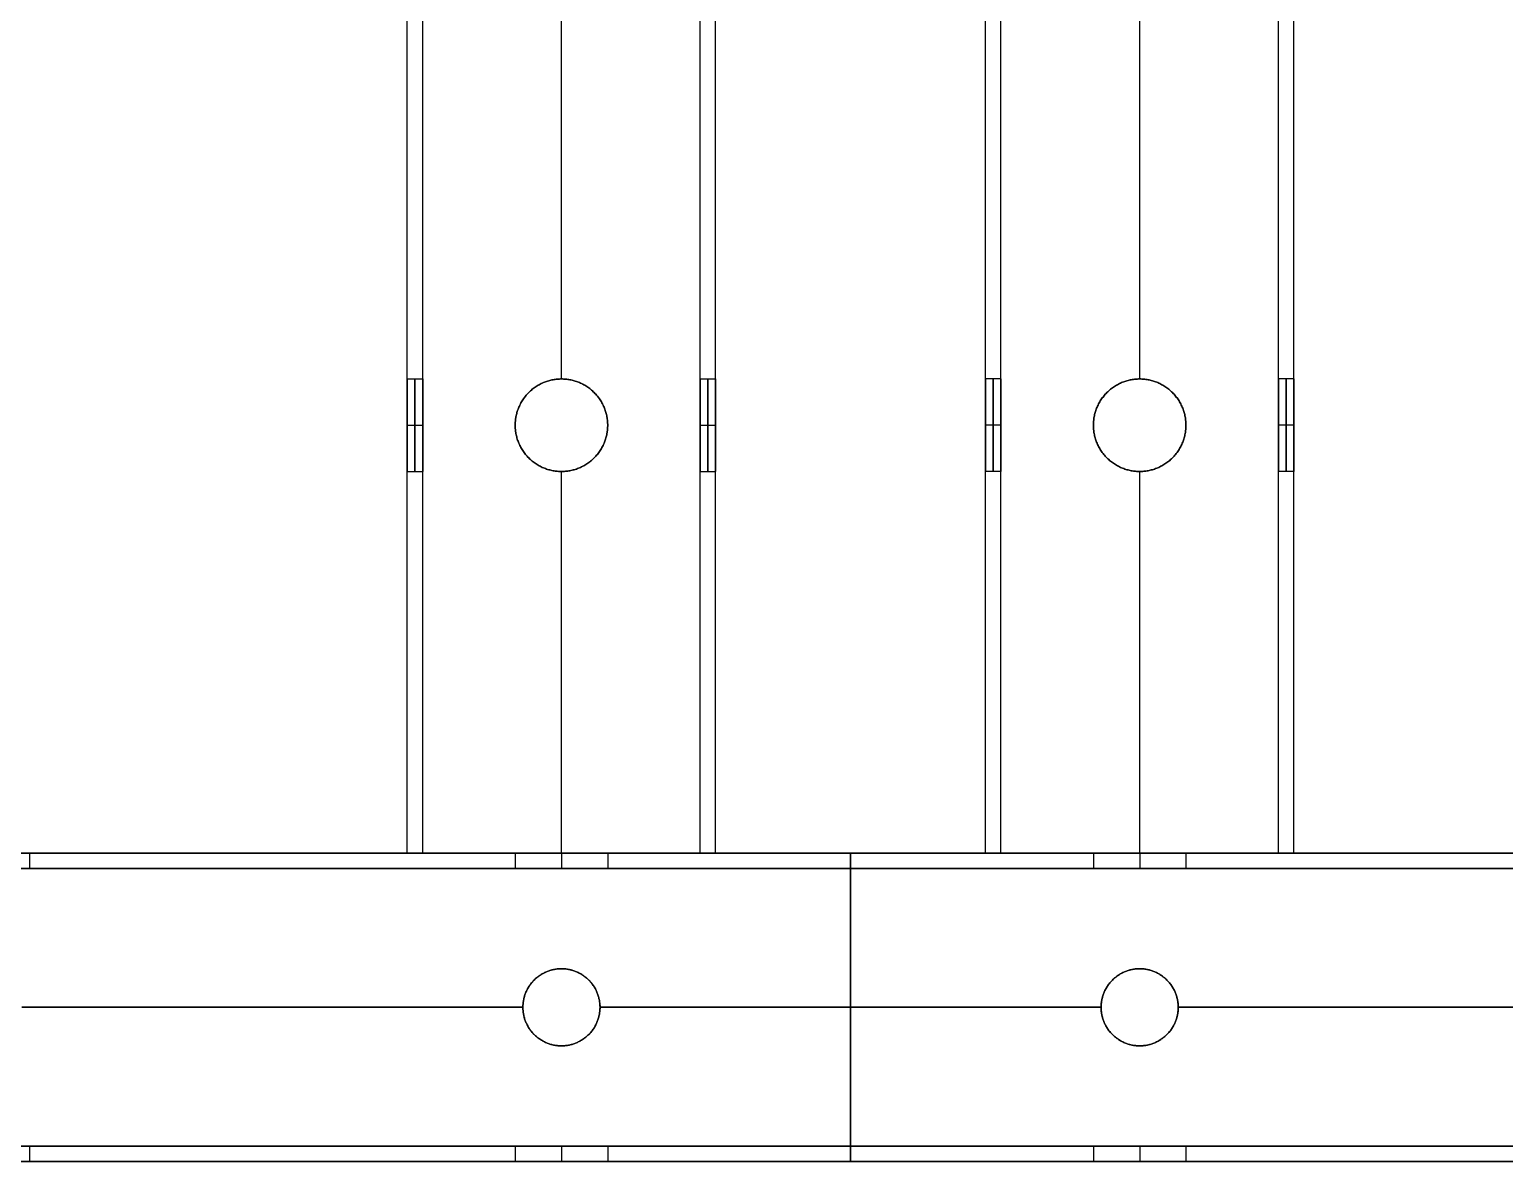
# Model space of a CAD drawing. Header units: millimetres. Extents: x -5956 to -4640, y -5088 to -3772.
# Drawn here: x -5404.6 to -5213.3, y -5087.9 to -4941.1 of the extents above; entities that cross this region are included whole.
import ezdxf

# ---------------------------------------------------------------- set-up
doc = ezdxf.new("R2010")
doc.units = ezdxf.units.MM
doc.header["$MEASUREMENT"] = 0
doc.layers.add('staal', color=5, linetype='Continuous', true_color=0x0000ff)

msp = doc.modelspace()

# ---------------------------------------------------------------- linework, layer by layer
at = {"layer": 'staal'}
for p, q in [((-5355.61, -4986.39, 1641.01), (-5353.61, -4986.39, 1641.01)), ((-5335.61, -4986.39, 1623.01), (-5335.61, -4986.39, 1621.01)), ((-5335.61, -4986.39, 1661.01), (-5335.61, -4986.39, 1659.01)), ((-5317.61, -4986.39, 1641.01), (-5315.61, -4986.39, 1641.01)), ((-5278.61, -4986.39, -404.81), (-5280.61, -4986.39, -404.81)), ((-5260.61, -4986.39, -422.81), (-5260.61, -4986.39, -424.81)), ((-5260.61, -4986.39, -384.81), (-5260.61, -4986.39, -386.81)), ((-5240.61, -4986.39, -404.81), (-5242.61, -4986.39, -404.81)), ((-5355.61, -4992.39, 1647.01), (-5353.61, -4992.39, 1647.01)), ((-5355.61, -4992.39, 1635.01), (-5353.61, -4992.39, 1635.01)), ((-5341.61, -4992.39, 1623.01), (-5341.61, -4992.39, 1621.01)), ((-5341.61, -4992.39, 1661.01), (-5341.61, -4992.39, 1659.01)), ((-5329.61, -4992.39, 1623.01), (-5329.61, -4992.39, 1621.01)), ((-5329.61, -4992.39, 1661.01), (-5329.61, -4992.39, 1659.01)), ((-5317.61, -4992.39, 1647.01), (-5315.61, -4992.39, 1647.01)), ((-5317.61, -4992.39, 1635.01), (-5315.61, -4992.39, 1635.01)), ((-5278.61, -4992.39, -398.81), (-5280.61, -4992.39, -398.81)), ((-5278.61, -4992.39, -410.81), (-5280.61, -4992.39, -410.81)), ((-5266.61, -4992.39, -422.81), (-5266.61, -4992.39, -424.81)), ((-5266.61, -4992.39, -384.81), (-5266.61, -4992.39, -386.81)), ((-5254.61, -4992.39, -422.81), (-5254.61, -4992.39, -424.81)), ((-5254.61, -4992.39, -384.81), (-5254.61, -4992.39, -386.81)), ((-5240.61, -4992.39, -398.81), (-5242.61, -4992.39, -398.81)), ((-5240.61, -4992.39, -410.81), (-5242.61, -4992.39, -410.81)), ((-5355.61, -4998.39, 1641.01), (-5353.61, -4998.39, 1641.01)), ((-5335.61, -4998.39, 1623.01), (-5335.61, -4998.39, 1621.01)), ((-5335.61, -4998.39, 1661.01), (-5335.61, -4998.39, 1659.01)), ((-5317.61, -4998.39, 1641.01), (-5315.61, -4998.39, 1641.01)), ((-5278.61, -4998.39, -404.81), (-5280.61, -4998.39, -404.81)), ((-5260.61, -4998.39, -422.81), (-5260.61, -4998.39, -424.81)), ((-5260.61, -4998.39, -384.81), (-5260.61, -4998.39, -386.81)), ((-5240.61, -4998.39, -404.81), (-5242.61, -4998.39, -404.81)), ((-5404.61, -5047.89, -404.81), (-5404.61, -5049.89, -404.81)), ((-5355.61, -5047.89, 1641.01), (-5353.61, -5047.89, 1641.01)), ((-5341.61, -5047.89, 1641.01), (-5341.61, -5049.89, 1641.01)), ((-5341.61, -5047.89, -404.81), (-5341.61, -5049.89, -404.81)), ((-5335.61, -5047.89, 1647.01), (-5335.61, -5049.89, 1647.01)), ((-5335.61, -5047.89, 1635.01), (-5335.61, -5049.89, 1635.01)), ((-5335.61, -5047.89, 1661.01), (-5335.61, -5047.89, 1659.01)), ((-5335.61, -5047.89, 1623.01), (-5335.61, -5047.89, 1621.01)), ((-5335.61, -5047.89, -398.81), (-5335.61, -5049.89, -398.81)), ((-5335.61, -5047.89, -410.81), (-5335.61, -5049.89, -410.81)), ((-5329.61, -5047.89, 1641.01), (-5329.61, -5049.89, 1641.01)), ((-5329.61, -5047.89, -404.81), (-5329.61, -5049.89, -404.81)), ((-5317.61, -5047.89, 1641.01), (-5315.61, -5047.89, 1641.01)), ((-5278.61, -5047.89, -404.81), (-5280.61, -5047.89, -404.81)), ((-5266.61, -5047.89, 1641.01), (-5266.61, -5049.89, 1641.01)), ((-5266.61, -5047.89, -404.81), (-5266.61, -5049.89, -404.81)), ((-5260.61, -5047.89, 1647.01), (-5260.61, -5049.89, 1647.01)), ((-5260.61, -5047.89, 1635.01), (-5260.61, -5049.89, 1635.01)), ((-5260.61, -5047.89, -398.81), (-5260.61, -5049.89, -398.81)), ((-5260.61, -5047.89, -410.81), (-5260.61, -5049.89, -410.81)), ((-5260.61, -5047.89, -384.81), (-5260.61, -5047.89, -386.81)), ((-5260.61, -5047.89, -422.81), (-5260.61, -5047.89, -424.81)), ((-5254.61, -5047.89, 1641.01), (-5254.61, -5049.89, 1641.01)), ((-5254.61, -5047.89, -404.81), (-5254.61, -5049.89, -404.81)), ((-5240.61, -5047.89, -404.81), (-5242.61, -5047.89, -404.81)), ((-5335.61, -5062.89, 1621.01), (-5335.61, -5062.89, 1623.01)), ((-5335.61, -5062.89, 1659.01), (-5335.61, -5062.89, 1661.01)), ((-5335.61, -5062.89, -424.81), (-5335.61, -5062.89, -422.81)), ((-5335.61, -5062.89, -386.81), (-5335.61, -5062.89, -384.81)), ((-5260.61, -5062.89, 1621.01), (-5260.61, -5062.89, 1623.01)), ((-5260.61, -5062.89, 1659.01), (-5260.61, -5062.89, 1661.01)), ((-5260.61, -5062.89, -424.81), (-5260.61, -5062.89, -422.81)), ((-5260.61, -5062.89, -386.81), (-5260.61, -5062.89, -384.81)), ((-5340.61, -5067.89, 1659.01), (-5340.61, -5067.89, 1661.01)), ((-5340.61, -5067.89, 1621.01), (-5340.61, -5067.89, 1623.01)), ((-5340.61, -5067.89, -386.81), (-5340.61, -5067.89, -384.81)), ((-5340.61, -5067.89, -424.81), (-5340.61, -5067.89, -422.81)), ((-5330.61, -5067.89, 1659.01), (-5330.61, -5067.89, 1661.01)), ((-5330.61, -5067.89, 1621.01), (-5330.61, -5067.89, 1623.01)), ((-5330.61, -5067.89, -386.81), (-5330.61, -5067.89, -384.81)), ((-5330.61, -5067.89, -424.81), (-5330.61, -5067.89, -422.81)), ((-5265.61, -5067.89, 1659.01), (-5265.61, -5067.89, 1661.01)), ((-5265.61, -5067.89, 1621.01), (-5265.61, -5067.89, 1623.01)), ((-5265.61, -5067.89, -386.81), (-5265.61, -5067.89, -384.81)), ((-5265.61, -5067.89, -424.81), (-5265.61, -5067.89, -422.81)), ((-5255.61, -5067.89, 1659.01), (-5255.61, -5067.89, 1661.01)), ((-5255.61, -5067.89, 1621.01), (-5255.61, -5067.89, 1623.01)), ((-5255.61, -5067.89, -386.81), (-5255.61, -5067.89, -384.81)), ((-5255.61, -5067.89, -424.81), (-5255.61, -5067.89, -422.81)), ((-5335.61, -5072.89, 1659.01), (-5335.61, -5072.89, 1661.01)), ((-5335.61, -5072.89, 1621.01), (-5335.61, -5072.89, 1623.01)), ((-5335.61, -5072.89, -386.81), (-5335.61, -5072.89, -384.81)), ((-5335.61, -5072.89, -424.81), (-5335.61, -5072.89, -422.81)), ((-5260.61, -5072.89, 1659.01), (-5260.61, -5072.89, 1661.01)), ((-5260.61, -5072.89, 1621.01), (-5260.61, -5072.89, 1623.01)), ((-5260.61, -5072.89, -386.81), (-5260.61, -5072.89, -384.81)), ((-5260.61, -5072.89, -424.81), (-5260.61, -5072.89, -422.81)), ((-5404.61, -5085.89, -404.81), (-5404.61, -5087.89, -404.81)), ((-5341.61, -5085.89, 1641.01), (-5341.61, -5087.89, 1641.01)), ((-5341.61, -5085.89, -404.81), (-5341.61, -5087.89, -404.81)), ((-5335.61, -5085.89, 1647.01), (-5335.61, -5087.89, 1647.01)), ((-5335.61, -5085.89, 1635.01), (-5335.61, -5087.89, 1635.01)), ((-5335.61, -5085.89, -398.81), (-5335.61, -5087.89, -398.81)), ((-5335.61, -5085.89, -410.81), (-5335.61, -5087.89, -410.81)), ((-5329.61, -5085.89, 1641.01), (-5329.61, -5087.89, 1641.01)), ((-5329.61, -5085.89, -404.81), (-5329.61, -5087.89, -404.81)), ((-5266.61, -5085.89, 1641.01), (-5266.61, -5087.89, 1641.01)), ((-5266.61, -5085.89, -404.81), (-5266.61, -5087.89, -404.81)), ((-5260.61, -5085.89, 1647.01), (-5260.61, -5087.89, 1647.01)), ((-5260.61, -5085.89, 1635.01), (-5260.61, -5087.89, 1635.01)), ((-5260.61, -5085.89, -398.81), (-5260.61, -5087.89, -398.81)), ((-5260.61, -5085.89, -410.81), (-5260.61, -5087.89, -410.81)), ((-5254.61, -5085.89, 1641.01), (-5254.61, -5087.89, 1641.01)), ((-5254.61, -5085.89, -404.81), (-5254.61, -5087.89, -404.81))]:
    msp.add_line(p, q, dxfattribs=at)
for points in [[(-4640.11, -5087.89), (-5956.11, -5087.89), (-5956.11, -3771.89), (-4640.11, -3771.89)], [(-4680.11, -5047.89), (-5916.11, -5047.89), (-5916.11, -3811.89), (-4680.11, -3811.89)]]:
    msp.add_lwpolyline(points, close=True, dxfattribs=at)
for centre in [(-5335.61, -5067.89, 1621.01), (-5335.61, -5067.89, 1660.01), (-5335.61, -5067.89, 1622.01), (-5335.61, -5067.89, -424.81), (-5335.61, -5067.89, -385.81), (-5335.61, -5067.89, -423.81), (-5260.61, -5067.89, 1621.01), (-5260.61, -5067.89, 1660.01), (-5260.61, -5067.89, 1622.01), (-5260.61, -5067.89, -424.81), (-5260.61, -5067.89, -385.81), (-5260.61, -5067.89, -423.81)]:
    msp.add_circle(centre, 5, dxfattribs=at)
for points in [[(-5355.61, -5047.89, 1621.01), (-5355.61, -4730.14, 1621.01), (-5355.61, -4412.39, 1621.01)], [(-5355.61, -5047.89, 1661.01), (-5355.61, -4730.14, 1661.01), (-5355.61, -4412.39, 1661.01)], [(-5353.61, -5047.89, 1623.01), (-5353.61, -4730.14, 1623.01), (-5353.61, -4412.39, 1623.01)], [(-5353.61, -5047.89, 1659.01), (-5353.61, -4730.14, 1659.01), (-5353.61, -4412.39, 1659.01)], [(-5317.61, -5047.89, 1623.01), (-5317.61, -4730.14, 1623.01), (-5317.61, -4412.39, 1623.01)], [(-5317.61, -5047.89, 1659.01), (-5317.61, -4730.14, 1659.01), (-5317.61, -4412.39, 1659.01)], [(-5315.61, -5047.89, 1621.01), (-5315.61, -4730.14, 1621.01), (-5315.61, -4412.39, 1621.01)], [(-5315.61, -5047.89, 1661.01), (-5315.61, -4730.14, 1661.01), (-5315.61, -4412.39, 1661.01)], [(-5280.61, -5047.89, -424.81), (-5280.61, -4730.14, -424.81), (-5280.61, -4412.39, -424.81)], [(-5280.61, -5047.89, -384.81), (-5280.61, -4730.14, -384.81), (-5280.61, -4412.39, -384.81)], [(-5278.61, -5047.89, -422.81), (-5278.61, -4730.14, -422.81), (-5278.61, -4412.39, -422.81)], [(-5278.61, -5047.89, -386.81), (-5278.61, -4730.14, -386.81), (-5278.61, -4412.39, -386.81)], [(-5242.61, -5047.89, -422.81), (-5242.61, -4730.14, -422.81), (-5242.61, -4412.39, -422.81)], [(-5242.61, -5047.89, -386.81), (-5242.61, -4730.14, -386.81), (-5242.61, -4412.39, -386.81)], [(-5240.61, -5047.89, -424.81), (-5240.61, -4730.14, -424.81), (-5240.61, -4412.39, -424.81)], [(-5240.61, -5047.89, -384.81), (-5240.61, -4730.14, -384.81), (-5240.61, -4412.39, -384.81)], [(-5355.61, -4986.39, 1641.01), (-5355.61, -4954.89, 1641.01), (-5355.61, -4923.39, 1641.01)], [(-5353.61, -4986.39, 1641.01), (-5353.61, -4954.89, 1641.01), (-5353.61, -4923.39, 1641.01)], [(-5335.61, -4986.39, 1621.01), (-5335.61, -4954.89, 1621.01), (-5335.61, -4923.39, 1621.01)], [(-5335.61, -4986.39, 1661.01), (-5335.61, -4954.89, 1661.01), (-5335.61, -4923.39, 1661.01)], [(-5335.61, -4986.39, 1623.01), (-5335.61, -4954.89, 1623.01), (-5335.61, -4923.39, 1623.01)], [(-5335.61, -4986.39, 1659.01), (-5335.61, -4954.89, 1659.01), (-5335.61, -4923.39, 1659.01)], [(-5317.61, -4986.39, 1641.01), (-5317.61, -4954.89, 1641.01), (-5317.61, -4923.39, 1641.01)], [(-5315.61, -4986.39, 1641.01), (-5315.61, -4954.89, 1641.01), (-5315.61, -4923.39, 1641.01)], [(-5280.61, -4986.39, -404.81), (-5280.61, -4954.89, -404.81), (-5280.61, -4923.39, -404.81)], [(-5278.61, -4986.39, -404.81), (-5278.61, -4954.89, -404.81), (-5278.61, -4923.39, -404.81)], [(-5260.61, -4986.39, -424.81), (-5260.61, -4954.89, -424.81), (-5260.61, -4923.39, -424.81)], [(-5260.61, -4986.39, -384.81), (-5260.61, -4954.89, -384.81), (-5260.61, -4923.39, -384.81)], [(-5260.61, -4986.39, -422.81), (-5260.61, -4954.89, -422.81), (-5260.61, -4923.39, -422.81)], [(-5260.61, -4986.39, -386.81), (-5260.61, -4954.89, -386.81), (-5260.61, -4923.39, -386.81)], [(-5242.61, -4986.39, -404.81), (-5242.61, -4954.89, -404.81), (-5242.61, -4923.39, -404.81)], [(-5240.61, -4986.39, -404.81), (-5240.61, -4954.89, -404.81), (-5240.61, -4923.39, -404.81)], [(-5355.61, -5047.89, 1641.01), (-5355.61, -5023.14, 1641.01), (-5355.61, -4998.39, 1641.01)], [(-5353.61, -5047.89, 1641.01), (-5353.61, -5023.14, 1641.01), (-5353.61, -4998.39, 1641.01)], [(-5335.61, -5047.89, 1621.01), (-5335.61, -5023.14, 1621.01), (-5335.61, -4998.39, 1621.01)], [(-5335.61, -5047.89, 1661.01), (-5335.61, -5023.14, 1661.01), (-5335.61, -4998.39, 1661.01)], [(-5335.61, -5047.89, 1623.01), (-5335.61, -5023.14, 1623.01), (-5335.61, -4998.39, 1623.01)], [(-5335.61, -5047.89, 1659.01), (-5335.61, -5023.14, 1659.01), (-5335.61, -4998.39, 1659.01)], [(-5317.61, -5047.89, 1641.01), (-5317.61, -5023.14, 1641.01), (-5317.61, -4998.39, 1641.01)], [(-5315.61, -5047.89, 1641.01), (-5315.61, -5023.14, 1641.01), (-5315.61, -4998.39, 1641.01)], [(-5280.61, -5047.89, -404.81), (-5280.61, -5023.14, -404.81), (-5280.61, -4998.39, -404.81)], [(-5278.61, -5047.89, -404.81), (-5278.61, -5023.14, -404.81), (-5278.61, -4998.39, -404.81)], [(-5260.61, -5047.89, -424.81), (-5260.61, -5023.14, -424.81), (-5260.61, -4998.39, -424.81)], [(-5260.61, -5047.89, -384.81), (-5260.61, -5023.14, -384.81), (-5260.61, -4998.39, -384.81)], [(-5260.61, -5047.89, -422.81), (-5260.61, -5023.14, -422.81), (-5260.61, -4998.39, -422.81)], [(-5260.61, -5047.89, -386.81), (-5260.61, -5023.14, -386.81), (-5260.61, -4998.39, -386.81)], [(-5242.61, -5047.89, -404.81), (-5242.61, -5023.14, -404.81), (-5242.61, -4998.39, -404.81)], [(-5240.61, -5047.89, -404.81), (-5240.61, -5023.14, -404.81), (-5240.61, -4998.39, -404.81)], [(-4680.11, -5047.89, 1621.01), (-5298.11, -5047.89, 1621.01), (-5916.11, -5047.89, 1621.01)], [(-4680.11, -5047.89, 1661.01), (-5298.11, -5047.89, 1661.01), (-5916.11, -5047.89, 1661.01)], [(-5916.11, -5047.89, -424.81), (-5298.11, -5047.89, -424.81), (-4680.11, -5047.89, -424.81)], [(-5916.11, -5047.89, -384.81), (-5298.11, -5047.89, -384.81), (-4680.11, -5047.89, -384.81)], [(-5341.61, -5047.89, 1641.01), (-5373.11, -5047.89, 1641.01), (-5404.61, -5047.89, 1641.01)], [(-5404.61, -5047.89, -404.81), (-5373.11, -5047.89, -404.81), (-5341.61, -5047.89, -404.81)], [(-5355.61, -5047.89, 1621.01), (-5335.61, -5047.89, 1621.01), (-5315.61, -5047.89, 1621.01)], [(-5315.61, -5047.89, 1661.01), (-5335.61, -5047.89, 1661.01), (-5355.61, -5047.89, 1661.01)], [(-5355.61, -5047.89, 1661.01), (-5355.61, -5047.89, 1641.01), (-5355.61, -5047.89, 1621.01)], [(-5317.61, -5047.89, 1623.01), (-5335.61, -5047.89, 1623.01), (-5353.61, -5047.89, 1623.01)], [(-5353.61, -5047.89, 1623.01), (-5353.61, -5047.89, 1641.01), (-5353.61, -5047.89, 1659.01)], [(-5353.61, -5047.89, 1659.01), (-5335.61, -5047.89, 1659.01), (-5317.61, -5047.89, 1659.01)], [(-5266.61, -5047.89, 1641.01), (-5298.11, -5047.89, 1641.01), (-5329.61, -5047.89, 1641.01)], [(-5329.61, -5047.89, -404.81), (-5298.11, -5047.89, -404.81), (-5266.61, -5047.89, -404.81)], [(-5317.61, -5047.89, 1659.01), (-5317.61, -5047.89, 1641.01), (-5317.61, -5047.89, 1623.01)], [(-5315.61, -5047.89, 1621.01), (-5315.61, -5047.89, 1641.01), (-5315.61, -5047.89, 1661.01)], [(-5298.11, -5047.89, 1621.01), (-5298.11, -5047.89, 1641.01), (-5298.11, -5047.89, 1661.01)], [(-5298.11, -5047.89, 1661.01), (-5298.11, -5067.89, 1661.01), (-5298.11, -5087.89, 1661.01)], [(-5298.11, -5087.89, 1621.01), (-5298.11, -5067.89, 1621.01), (-5298.11, -5047.89, 1621.01)], [(-5298.11, -5047.89, -424.81), (-5298.11, -5047.89, -404.81), (-5298.11, -5047.89, -384.81)], [(-5298.11, -5047.89, -384.81), (-5298.11, -5067.89, -384.81), (-5298.11, -5087.89, -384.81)], [(-5298.11, -5087.89, -424.81), (-5298.11, -5067.89, -424.81), (-5298.11, -5047.89, -424.81)], [(-5240.61, -5047.89, -424.81), (-5260.61, -5047.89, -424.81), (-5280.61, -5047.89, -424.81)], [(-5280.61, -5047.89, -424.81), (-5280.61, -5047.89, -404.81), (-5280.61, -5047.89, -384.81)], [(-5280.61, -5047.89, -384.81), (-5260.61, -5047.89, -384.81), (-5240.61, -5047.89, -384.81)], [(-5278.61, -5047.89, -386.81), (-5278.61, -5047.89, -404.81), (-5278.61, -5047.89, -422.81)], [(-5278.61, -5047.89, -422.81), (-5260.61, -5047.89, -422.81), (-5242.61, -5047.89, -422.81)], [(-5242.61, -5047.89, -386.81), (-5260.61, -5047.89, -386.81), (-5278.61, -5047.89, -386.81)], [(-5191.61, -5047.89, 1641.01), (-5223.11, -5047.89, 1641.01), (-5254.61, -5047.89, 1641.01)], [(-5254.61, -5047.89, -404.81), (-5223.11, -5047.89, -404.81), (-5191.61, -5047.89, -404.81)], [(-5242.61, -5047.89, -422.81), (-5242.61, -5047.89, -404.81), (-5242.61, -5047.89, -386.81)], [(-5240.61, -5047.89, -384.81), (-5240.61, -5047.89, -404.81), (-5240.61, -5047.89, -424.81)], [(-4678.11, -5049.89, 1659.01), (-5298.11, -5049.89, 1659.01), (-5918.11, -5049.89, 1659.01)], [(-4678.11, -5049.89, 1623.01), (-5298.11, -5049.89, 1623.01), (-5918.11, -5049.89, 1623.01)], [(-5918.11, -5049.89, -386.81), (-5298.11, -5049.89, -386.81), (-4678.11, -5049.89, -386.81)], [(-5918.11, -5049.89, -422.81), (-5298.11, -5049.89, -422.81), (-4678.11, -5049.89, -422.81)], [(-5341.61, -5049.89, 1641.01), (-5373.11, -5049.89, 1641.01), (-5404.61, -5049.89, 1641.01)], [(-5404.61, -5049.89, -404.81), (-5373.11, -5049.89, -404.81), (-5341.61, -5049.89, -404.81)], [(-5266.61, -5049.89, 1641.01), (-5298.11, -5049.89, 1641.01), (-5329.61, -5049.89, 1641.01)], [(-5329.61, -5049.89, -404.81), (-5298.11, -5049.89, -404.81), (-5266.61, -5049.89, -404.81)], [(-5298.11, -5085.89, 1659.01), (-5298.11, -5067.89, 1659.01), (-5298.11, -5049.89, 1659.01)], [(-5298.11, -5049.89, 1659.01), (-5298.11, -5049.89, 1641.01), (-5298.11, -5049.89, 1623.01)], [(-5298.11, -5049.89, 1623.01), (-5298.11, -5067.89, 1623.01), (-5298.11, -5085.89, 1623.01)], [(-5298.11, -5085.89, -386.81), (-5298.11, -5067.89, -386.81), (-5298.11, -5049.89, -386.81)], [(-5298.11, -5049.89, -386.81), (-5298.11, -5049.89, -404.81), (-5298.11, -5049.89, -422.81)], [(-5298.11, -5049.89, -422.81), (-5298.11, -5067.89, -422.81), (-5298.11, -5085.89, -422.81)], [(-5191.61, -5049.89, 1641.01), (-5223.11, -5049.89, 1641.01), (-5254.61, -5049.89, 1641.01)], [(-5254.61, -5049.89, -404.81), (-5223.11, -5049.89, -404.81), (-5191.61, -5049.89, -404.81)], [(-5340.61, -5067.89, 1661.01), (-5373.11, -5067.89, 1661.01), (-5405.61, -5067.89, 1661.01)], [(-5340.61, -5067.89, 1659.01), (-5373.11, -5067.89, 1659.01), (-5405.61, -5067.89, 1659.01)], [(-5340.61, -5067.89, 1623.01), (-5373.11, -5067.89, 1623.01), (-5405.61, -5067.89, 1623.01)], [(-5340.61, -5067.89, 1621.01), (-5373.11, -5067.89, 1621.01), (-5405.61, -5067.89, 1621.01)], [(-5405.61, -5067.89, -384.81), (-5373.11, -5067.89, -384.81), (-5340.61, -5067.89, -384.81)], [(-5405.61, -5067.89, -386.81), (-5373.11, -5067.89, -386.81), (-5340.61, -5067.89, -386.81)], [(-5405.61, -5067.89, -422.81), (-5373.11, -5067.89, -422.81), (-5340.61, -5067.89, -422.81)], [(-5405.61, -5067.89, -424.81), (-5373.11, -5067.89, -424.81), (-5340.61, -5067.89, -424.81)], [(-5265.61, -5067.89, 1661.01), (-5298.11, -5067.89, 1661.01), (-5330.61, -5067.89, 1661.01)], [(-5265.61, -5067.89, 1659.01), (-5298.11, -5067.89, 1659.01), (-5330.61, -5067.89, 1659.01)], [(-5265.61, -5067.89, 1623.01), (-5298.11, -5067.89, 1623.01), (-5330.61, -5067.89, 1623.01)], [(-5265.61, -5067.89, 1621.01), (-5298.11, -5067.89, 1621.01), (-5330.61, -5067.89, 1621.01)], [(-5330.61, -5067.89, -384.81), (-5298.11, -5067.89, -384.81), (-5265.61, -5067.89, -384.81)], [(-5330.61, -5067.89, -386.81), (-5298.11, -5067.89, -386.81), (-5265.61, -5067.89, -386.81)], [(-5330.61, -5067.89, -422.81), (-5298.11, -5067.89, -422.81), (-5265.61, -5067.89, -422.81)], [(-5330.61, -5067.89, -424.81), (-5298.11, -5067.89, -424.81), (-5265.61, -5067.89, -424.81)], [(-5190.61, -5067.89, 1661.01), (-5223.11, -5067.89, 1661.01), (-5255.61, -5067.89, 1661.01)], [(-5190.61, -5067.89, 1659.01), (-5223.11, -5067.89, 1659.01), (-5255.61, -5067.89, 1659.01)], [(-5190.61, -5067.89, 1623.01), (-5223.11, -5067.89, 1623.01), (-5255.61, -5067.89, 1623.01)], [(-5190.61, -5067.89, 1621.01), (-5223.11, -5067.89, 1621.01), (-5255.61, -5067.89, 1621.01)], [(-5255.61, -5067.89, -384.81), (-5223.11, -5067.89, -384.81), (-5190.61, -5067.89, -384.81)], [(-5255.61, -5067.89, -386.81), (-5223.11, -5067.89, -386.81), (-5190.61, -5067.89, -386.81)], [(-5255.61, -5067.89, -422.81), (-5223.11, -5067.89, -422.81), (-5190.61, -5067.89, -422.81)], [(-5255.61, -5067.89, -424.81), (-5223.11, -5067.89, -424.81), (-5190.61, -5067.89, -424.81)], [(-4642.11, -5085.89, 1659.01), (-5298.11, -5085.89, 1659.01), (-5954.11, -5085.89, 1659.01)], [(-4642.11, -5085.89, 1623.01), (-5298.11, -5085.89, 1623.01), (-5954.11, -5085.89, 1623.01)], [(-5954.11, -5085.89, -386.81), (-5298.11, -5085.89, -386.81), (-4642.11, -5085.89, -386.81)], [(-5954.11, -5085.89, -422.81), (-5298.11, -5085.89, -422.81), (-4642.11, -5085.89, -422.81)], [(-5341.61, -5085.89, 1641.01), (-5373.11, -5085.89, 1641.01), (-5404.61, -5085.89, 1641.01)], [(-5404.61, -5085.89, -404.81), (-5373.11, -5085.89, -404.81), (-5341.61, -5085.89, -404.81)], [(-5266.61, -5085.89, 1641.01), (-5298.11, -5085.89, 1641.01), (-5329.61, -5085.89, 1641.01)], [(-5329.61, -5085.89, -404.81), (-5298.11, -5085.89, -404.81), (-5266.61, -5085.89, -404.81)], [(-5298.11, -5085.89, 1623.01), (-5298.11, -5085.89, 1641.01), (-5298.11, -5085.89, 1659.01)], [(-5298.11, -5085.89, -422.81), (-5298.11, -5085.89, -404.81), (-5298.11, -5085.89, -386.81)], [(-5191.61, -5085.89, 1641.01), (-5223.11, -5085.89, 1641.01), (-5254.61, -5085.89, 1641.01)], [(-5254.61, -5085.89, -404.81), (-5223.11, -5085.89, -404.81), (-5191.61, -5085.89, -404.81)], [(-4640.11, -5087.89, 1621.01), (-5298.11, -5087.89, 1621.01), (-5956.11, -5087.89, 1621.01)], [(-4640.11, -5087.89, 1661.01), (-5298.11, -5087.89, 1661.01), (-5956.11, -5087.89, 1661.01)], [(-5956.11, -5087.89, -424.81), (-5298.11, -5087.89, -424.81), (-4640.11, -5087.89, -424.81)], [(-5956.11, -5087.89, -384.81), (-5298.11, -5087.89, -384.81), (-4640.11, -5087.89, -384.81)], [(-5341.61, -5087.89, 1641.01), (-5373.11, -5087.89, 1641.01), (-5404.61, -5087.89, 1641.01)], [(-5404.61, -5087.89, -404.81), (-5373.11, -5087.89, -404.81), (-5341.61, -5087.89, -404.81)], [(-5266.61, -5087.89, 1641.01), (-5298.11, -5087.89, 1641.01), (-5329.61, -5087.89, 1641.01)], [(-5329.61, -5087.89, -404.81), (-5298.11, -5087.89, -404.81), (-5266.61, -5087.89, -404.81)], [(-5298.11, -5087.89, 1661.01), (-5298.11, -5087.89, 1641.01), (-5298.11, -5087.89, 1621.01)], [(-5298.11, -5087.89, -384.81), (-5298.11, -5087.89, -404.81), (-5298.11, -5087.89, -424.81)], [(-5191.61, -5087.89, 1641.01), (-5223.11, -5087.89, 1641.01), (-5254.61, -5087.89, 1641.01)], [(-5254.61, -5087.89, -404.81), (-5223.11, -5087.89, -404.81), (-5191.61, -5087.89, -404.81)]]:
    msp.add_open_spline(points, degree=2, dxfattribs=at)
for points, weights, knots in [([(-5355.61, -4992.39, 1647.01), (-5355.61, -4986.39, 1647.01), (-5355.61, -4986.39, 1641.01), (-5355.61, -4986.39, 1635.01), (-5355.61, -4992.39, 1635.01), (-5355.61, -4998.39, 1635.01), (-5355.61, -4998.39, 1641.01), (-5355.61, -4998.39, 1647.01), (-5355.61, -4992.39, 1647.01)], [1, 0.707106781187, 1, 0.707106781187, 1, 0.707106781187, 1, 0.707106781187, 1], [0, 0, 0, 7.853982, 7.853982, 15.707963, 15.707963, 23.561945, 23.561945, 31.415927, 31.415927, 31.415927]), ([(-5354.61, -4992.39, 1647.01), (-5354.61, -4986.39, 1647.01), (-5354.61, -4986.39, 1641.01), (-5354.61, -4986.39, 1635.01), (-5354.61, -4992.39, 1635.01), (-5354.61, -4998.39, 1635.01), (-5354.61, -4998.39, 1641.01), (-5354.61, -4998.39, 1647.01), (-5354.61, -4992.39, 1647.01)], [1, 0.707106781187, 1, 0.707106781187, 1, 0.707106781187, 1, 0.707106781187, 1], [0, 0, 0, 7.853982, 7.853982, 15.707963, 15.707963, 23.561945, 23.561945, 31.415927, 31.415927, 31.415927]), ([(-5353.61, -4992.39, 1647.01), (-5353.61, -4998.39, 1647.01), (-5353.61, -4998.39, 1641.01), (-5353.61, -4998.39, 1635.01), (-5353.61, -4992.39, 1635.01), (-5353.61, -4986.39, 1635.01), (-5353.61, -4986.39, 1641.01), (-5353.61, -4986.39, 1647.01), (-5353.61, -4992.39, 1647.01)], [1, 0.707106781187, 1, 0.707106781187, 1, 0.707106781187, 1, 0.707106781187, 1], [-31.415927, -31.415927, -31.415927, -23.561945, -23.561945, -15.707963, -15.707963, -7.853982, -7.853982, 0, 0, 0]), ([(-5329.61, -4992.39, 1621.01), (-5329.61, -4998.39, 1621.01), (-5335.61, -4998.39, 1621.01), (-5341.61, -4998.39, 1621.01), (-5341.61, -4992.39, 1621.01), (-5341.61, -4986.39, 1621.01), (-5335.61, -4986.39, 1621.01), (-5329.61, -4986.39, 1621.01), (-5329.61, -4992.39, 1621.01)], [1, 0.707106781187, 1, 0.707106781187, 1, 0.707106781187, 1, 0.707106781187, 1], [-31.415927, -31.415927, -31.415927, -23.561945, -23.561945, -15.707963, -15.707963, -7.853982, -7.853982, 0, 0, 0]), ([(-5329.61, -4992.39, 1661.01), (-5329.61, -4986.39, 1661.01), (-5335.61, -4986.39, 1661.01), (-5341.61, -4986.39, 1661.01), (-5341.61, -4992.39, 1661.01), (-5341.61, -4998.39, 1661.01), (-5335.61, -4998.39, 1661.01), (-5329.61, -4998.39, 1661.01), (-5329.61, -4992.39, 1661.01)], [1, 0.707106781187, 1, 0.707106781187, 1, 0.707106781187, 1, 0.707106781187, 1], [0, 0, 0, 7.853982, 7.853982, 15.707963, 15.707963, 23.561945, 23.561945, 31.415927, 31.415927, 31.415927]), ([(-5329.61, -4992.39, 1623.01), (-5329.61, -4986.39, 1623.01), (-5335.61, -4986.39, 1623.01), (-5341.61, -4986.39, 1623.01), (-5341.61, -4992.39, 1623.01), (-5341.61, -4998.39, 1623.01), (-5335.61, -4998.39, 1623.01), (-5329.61, -4998.39, 1623.01), (-5329.61, -4992.39, 1623.01)], [1, 0.707106781187, 1, 0.707106781187, 1, 0.707106781187, 1, 0.707106781187, 1], [0, 0, 0, 7.853982, 7.853982, 15.707963, 15.707963, 23.561945, 23.561945, 31.415927, 31.415927, 31.415927]), ([(-5329.61, -4992.39, 1659.01), (-5329.61, -4998.39, 1659.01), (-5335.61, -4998.39, 1659.01), (-5341.61, -4998.39, 1659.01), (-5341.61, -4992.39, 1659.01), (-5341.61, -4986.39, 1659.01), (-5335.61, -4986.39, 1659.01), (-5329.61, -4986.39, 1659.01), (-5329.61, -4992.39, 1659.01)], [1, 0.707106781187, 1, 0.707106781187, 1, 0.707106781187, 1, 0.707106781187, 1], [-31.415927, -31.415927, -31.415927, -23.561945, -23.561945, -15.707963, -15.707963, -7.853982, -7.853982, 0, 0, 0]), ([(-5329.61, -4992.39, 1622.01), (-5329.61, -4986.39, 1622.01), (-5335.61, -4986.39, 1622.01), (-5341.61, -4986.39, 1622.01), (-5341.61, -4992.39, 1622.01), (-5341.61, -4998.39, 1622.01), (-5335.61, -4998.39, 1622.01), (-5329.61, -4998.39, 1622.01), (-5329.61, -4992.39, 1622.01)], [1, 0.707106781187, 1, 0.707106781187, 1, 0.707106781187, 1, 0.707106781187, 1], [0, 0, 0, 7.853982, 7.853982, 15.707963, 15.707963, 23.561945, 23.561945, 31.415927, 31.415927, 31.415927]), ([(-5329.61, -4992.39, 1660.01), (-5329.61, -4986.39, 1660.01), (-5335.61, -4986.39, 1660.01), (-5341.61, -4986.39, 1660.01), (-5341.61, -4992.39, 1660.01), (-5341.61, -4998.39, 1660.01), (-5335.61, -4998.39, 1660.01), (-5329.61, -4998.39, 1660.01), (-5329.61, -4992.39, 1660.01)], [1, 0.707106781187, 1, 0.707106781187, 1, 0.707106781187, 1, 0.707106781187, 1], [0, 0, 0, 7.853982, 7.853982, 15.707963, 15.707963, 23.561945, 23.561945, 31.415927, 31.415927, 31.415927]), ([(-5317.61, -4992.39, 1647.01), (-5317.61, -4986.39, 1647.01), (-5317.61, -4986.39, 1641.01), (-5317.61, -4986.39, 1635.01), (-5317.61, -4992.39, 1635.01), (-5317.61, -4998.39, 1635.01), (-5317.61, -4998.39, 1641.01), (-5317.61, -4998.39, 1647.01), (-5317.61, -4992.39, 1647.01)], [0.999999860338, 0.707106851018, 1, 0.707106781187, 1, 0.707106781187, 1, 0.707106851018, 0.999999860338], [0, 0, 0, 7.853981, 7.853981, 15.707963, 15.707963, 23.561946, 23.561946, 31.415927, 31.415927, 31.415927]), ([(-5316.61, -4992.39, 1647.01), (-5316.61, -4986.39, 1647.01), (-5316.61, -4986.39, 1641.01), (-5316.61, -4986.39, 1635.01), (-5316.61, -4992.39, 1635.01), (-5316.61, -4998.39, 1635.01), (-5316.61, -4998.39, 1641.01), (-5316.61, -4998.39, 1647.01), (-5316.61, -4992.39, 1647.01)], [1, 0.707106781187, 1, 0.707106781187, 1, 0.707106781187, 1, 0.707106781187, 1], [0, 0, 0, 7.853982, 7.853982, 15.707963, 15.707963, 23.561945, 23.561945, 31.415927, 31.415927, 31.415927]), ([(-5315.61, -4992.39, 1647.01), (-5315.61, -4998.39, 1647.01), (-5315.61, -4998.39, 1641.01), (-5315.61, -4998.39, 1635.01), (-5315.61, -4992.39, 1635.01), (-5315.61, -4986.39, 1635.01), (-5315.61, -4986.39, 1641.01), (-5315.61, -4986.39, 1647.01), (-5315.61, -4992.39, 1647.01)], [1, 0.707106781187, 1, 0.707106781187, 1, 0.707106781187, 1, 0.707106781187, 1], [-31.415927, -31.415927, -31.415927, -23.561945, -23.561945, -15.707963, -15.707963, -7.853982, -7.853982, 0, 0, 0]), ([(-5280.61, -4992.39, -398.81), (-5280.61, -4998.39, -398.81), (-5280.61, -4998.39, -404.81), (-5280.61, -4998.39, -410.81), (-5280.61, -4992.39, -410.81), (-5280.61, -4986.39, -410.81), (-5280.61, -4986.39, -404.81), (-5280.61, -4986.39, -398.81), (-5280.61, -4992.39, -398.81)], [1, 0.707106781187, 1, 0.707106781187, 1, 0.707106781187, 1, 0.707106781187, 1], [-31.415927, -31.415927, -31.415927, -23.561945, -23.561945, -15.707963, -15.707963, -7.853982, -7.853982, 0, 0, 0]), ([(-5279.61, -4992.39, -398.81), (-5279.61, -4986.39, -398.81), (-5279.61, -4986.39, -404.81), (-5279.61, -4986.39, -410.81), (-5279.61, -4992.39, -410.81), (-5279.61, -4998.39, -410.81), (-5279.61, -4998.39, -404.81), (-5279.61, -4998.39, -398.81), (-5279.61, -4992.39, -398.81)], [1, 0.707106781187, 1, 0.707106781187, 1, 0.707106781187, 1, 0.707106781187, 1], [0, 0, 0, 7.853982, 7.853982, 15.707963, 15.707963, 23.561945, 23.561945, 31.415927, 31.415927, 31.415927]), ([(-5278.61, -4992.39, -398.81), (-5278.61, -4986.39, -398.81), (-5278.61, -4986.39, -404.81), (-5278.61, -4986.39, -410.81), (-5278.61, -4992.39, -410.81), (-5278.61, -4998.39, -410.81), (-5278.61, -4998.39, -404.81), (-5278.61, -4998.39, -398.81), (-5278.61, -4992.39, -398.81)], [0.999999860338, 0.707106851018, 1, 0.707106781187, 1, 0.707106781187, 1, 0.707106851018, 0.999999860338], [0, 0, 0, 7.853981, 7.853981, 15.707963, 15.707963, 23.561946, 23.561946, 31.415927, 31.415927, 31.415927]), ([(-5266.61, -4992.39, -424.81), (-5266.61, -4998.39, -424.81), (-5260.61, -4998.39, -424.81), (-5254.61, -4998.39, -424.81), (-5254.61, -4992.39, -424.81), (-5254.61, -4986.39, -424.81), (-5260.61, -4986.39, -424.81), (-5266.61, -4986.39, -424.81), (-5266.61, -4992.39, -424.81)], [1, 0.707106781187, 1, 0.707106781187, 1, 0.707106781187, 1, 0.707106781187, 1], [-31.415927, -31.415927, -31.415927, -23.561945, -23.561945, -15.707963, -15.707963, -7.853982, -7.853982, 0, 0, 0]), ([(-5266.61, -4992.39, -384.81), (-5266.61, -4986.39, -384.81), (-5260.61, -4986.39, -384.81), (-5254.61, -4986.39, -384.81), (-5254.61, -4992.39, -384.81), (-5254.61, -4998.39, -384.81), (-5260.61, -4998.39, -384.81), (-5266.61, -4998.39, -384.81), (-5266.61, -4992.39, -384.81)], [1, 0.707106781187, 1, 0.707106781187, 1, 0.707106781187, 1, 0.707106781187, 1], [0, 0, 0, 7.853982, 7.853982, 15.707963, 15.707963, 23.561945, 23.561945, 31.415927, 31.415927, 31.415927]), ([(-5266.61, -4992.39, -422.81), (-5266.61, -4986.39, -422.81), (-5260.61, -4986.39, -422.81), (-5254.61, -4986.39, -422.81), (-5254.61, -4992.39, -422.81), (-5254.61, -4998.39, -422.81), (-5260.61, -4998.39, -422.81), (-5266.61, -4998.39, -422.81), (-5266.61, -4992.39, -422.81)], [1, 0.707106781187, 1, 0.707106781187, 1, 0.707106781187, 1, 0.707106781187, 1], [0, 0, 0, 7.853982, 7.853982, 15.707963, 15.707963, 23.561945, 23.561945, 31.415927, 31.415927, 31.415927]), ([(-5266.61, -4992.39, -386.81), (-5266.61, -4998.39, -386.81), (-5260.61, -4998.39, -386.81), (-5254.61, -4998.39, -386.81), (-5254.61, -4992.39, -386.81), (-5254.61, -4986.39, -386.81), (-5260.61, -4986.39, -386.81), (-5266.61, -4986.39, -386.81), (-5266.61, -4992.39, -386.81)], [1, 0.707106781187, 1, 0.707106781187, 1, 0.707106781187, 1, 0.707106781187, 1], [-31.415927, -31.415927, -31.415927, -23.561945, -23.561945, -15.707963, -15.707963, -7.853982, -7.853982, 0, 0, 0]), ([(-5266.61, -4992.39, -423.81), (-5266.61, -4986.39, -423.81), (-5260.61, -4986.39, -423.81), (-5254.61, -4986.39, -423.81), (-5254.61, -4992.39, -423.81), (-5254.61, -4998.39, -423.81), (-5260.61, -4998.39, -423.81), (-5266.61, -4998.39, -423.81), (-5266.61, -4992.39, -423.81)], [1, 0.707106781187, 1, 0.707106781187, 1, 0.707106781187, 1, 0.707106781187, 1], [0, 0, 0, 7.853982, 7.853982, 15.707963, 15.707963, 23.561945, 23.561945, 31.415927, 31.415927, 31.415927]), ([(-5266.61, -4992.39, -385.81), (-5266.61, -4986.39, -385.81), (-5260.61, -4986.39, -385.81), (-5254.61, -4986.39, -385.81), (-5254.61, -4992.39, -385.81), (-5254.61, -4998.39, -385.81), (-5260.61, -4998.39, -385.81), (-5266.61, -4998.39, -385.81), (-5266.61, -4992.39, -385.81)], [1, 0.707106781187, 1, 0.707106781187, 1, 0.707106781187, 1, 0.707106781187, 1], [0, 0, 0, 7.853982, 7.853982, 15.707963, 15.707963, 23.561945, 23.561945, 31.415927, 31.415927, 31.415927]), ([(-5242.61, -4992.39, -398.81), (-5242.61, -4998.39, -398.81), (-5242.61, -4998.39, -404.81), (-5242.61, -4998.39, -410.81), (-5242.61, -4992.39, -410.81), (-5242.61, -4986.39, -410.81), (-5242.61, -4986.39, -404.81), (-5242.61, -4986.39, -398.81), (-5242.61, -4992.39, -398.81)], [1, 0.707106781187, 1, 0.707106781187, 1, 0.707106781187, 1, 0.707106781187, 1], [-31.415927, -31.415927, -31.415927, -23.561945, -23.561945, -15.707963, -15.707963, -7.853982, -7.853982, 0, 0, 0]), ([(-5241.61, -4992.39, -398.81), (-5241.61, -4986.39, -398.81), (-5241.61, -4986.39, -404.81), (-5241.61, -4986.39, -410.81), (-5241.61, -4992.39, -410.81), (-5241.61, -4998.39, -410.81), (-5241.61, -4998.39, -404.81), (-5241.61, -4998.39, -398.81), (-5241.61, -4992.39, -398.81)], [1, 0.707106781187, 1, 0.707106781187, 1, 0.707106781187, 1, 0.707106781187, 1], [0, 0, 0, 7.853982, 7.853982, 15.707963, 15.707963, 23.561945, 23.561945, 31.415927, 31.415927, 31.415927]), ([(-5240.61, -4992.39, -398.81), (-5240.61, -4986.39, -398.81), (-5240.61, -4986.39, -404.81), (-5240.61, -4986.39, -410.81), (-5240.61, -4992.39, -410.81), (-5240.61, -4998.39, -410.81), (-5240.61, -4998.39, -404.81), (-5240.61, -4998.39, -398.81), (-5240.61, -4992.39, -398.81)], [1, 0.707106781187, 1, 0.707106781187, 1, 0.707106781187, 1, 0.707106781187, 1], [0, 0, 0, 7.853982, 7.853982, 15.707963, 15.707963, 23.561945, 23.561945, 31.415927, 31.415927, 31.415927]), ([(-5410.61, -5047.89, -398.81), (-5416.61, -5047.89, -398.81), (-5416.61, -5047.89, -404.81), (-5416.61, -5047.89, -410.81), (-5410.61, -5047.89, -410.81), (-5404.61, -5047.89, -410.81), (-5404.61, -5047.89, -404.81), (-5404.61, -5047.89, -398.81), (-5410.61, -5047.89, -398.81)], [1, 0.707106781187, 1, 0.707106781187, 1, 0.707106781187, 1, 0.707106781187, 1], [0, 0, 0, 7.853982, 7.853982, 15.707963, 15.707963, 23.561945, 23.561945, 31.415927, 31.415927, 31.415927]), ([(-5335.61, -5047.89, 1647.01), (-5329.61, -5047.89, 1647.01), (-5329.61, -5047.89, 1641.01), (-5329.61, -5047.89, 1635.01), (-5335.61, -5047.89, 1635.01), (-5341.61, -5047.89, 1635.01), (-5341.61, -5047.89, 1641.01), (-5341.61, -5047.89, 1647.01), (-5335.61, -5047.89, 1647.01)], [1, 0.707106781187, 1, 0.707106781187, 1, 0.707106781187, 1, 0.707106781187, 1], [0, 0, 0, 7.853982, 7.853982, 15.707963, 15.707963, 23.561945, 23.561945, 31.415927, 31.415927, 31.415927]), ([(-5335.61, -5047.89, -398.81), (-5341.61, -5047.89, -398.81), (-5341.61, -5047.89, -404.81), (-5341.61, -5047.89, -410.81), (-5335.61, -5047.89, -410.81), (-5329.61, -5047.89, -410.81), (-5329.61, -5047.89, -404.81), (-5329.61, -5047.89, -398.81), (-5335.61, -5047.89, -398.81)], [1, 0.707106781187, 1, 0.707106781187, 1, 0.707106781187, 1, 0.707106781187, 1], [0, 0, 0, 7.853982, 7.853982, 15.707963, 15.707963, 23.561945, 23.561945, 31.415927, 31.415927, 31.415927]), ([(-5260.61, -5047.89, 1647.01), (-5254.61, -5047.89, 1647.01), (-5254.61, -5047.89, 1641.01), (-5254.61, -5047.89, 1635.01), (-5260.61, -5047.89, 1635.01), (-5266.61, -5047.89, 1635.01), (-5266.61, -5047.89, 1641.01), (-5266.61, -5047.89, 1647.01), (-5260.61, -5047.89, 1647.01)], [1, 0.707106781187, 1, 0.707106781187, 1, 0.707106781187, 1, 0.707106781187, 1], [0, 0, 0, 7.853982, 7.853982, 15.707963, 15.707963, 23.561945, 23.561945, 31.415927, 31.415927, 31.415927]), ([(-5260.61, -5047.89, -398.81), (-5266.61, -5047.89, -398.81), (-5266.61, -5047.89, -404.81), (-5266.61, -5047.89, -410.81), (-5260.61, -5047.89, -410.81), (-5254.61, -5047.89, -410.81), (-5254.61, -5047.89, -404.81), (-5254.61, -5047.89, -398.81), (-5260.61, -5047.89, -398.81)], [1, 0.707106781187, 1, 0.707106781187, 1, 0.707106781187, 1, 0.707106781187, 1], [0, 0, 0, 7.853982, 7.853982, 15.707963, 15.707963, 23.561945, 23.561945, 31.415927, 31.415927, 31.415927]), ([(-5410.61, -5049.89, -398.81), (-5404.61, -5049.89, -398.81), (-5404.61, -5049.89, -404.81), (-5404.61, -5049.89, -410.81), (-5410.61, -5049.89, -410.81), (-5416.61, -5049.89, -410.81), (-5416.61, -5049.89, -404.81), (-5416.61, -5049.89, -398.81), (-5410.61, -5049.89, -398.81)], [1, 0.707106781187, 1, 0.707106781187, 1, 0.707106781187, 1, 0.707106781187, 1], [-31.415927, -31.415927, -31.415927, -23.561945, -23.561945, -15.707963, -15.707963, -7.853982, -7.853982, 0, 0, 0]), ([(-5335.61, -5049.89, 1647.01), (-5341.61, -5049.89, 1647.01), (-5341.61, -5049.89, 1641.01), (-5341.61, -5049.89, 1635.01), (-5335.61, -5049.89, 1635.01), (-5329.61, -5049.89, 1635.01), (-5329.61, -5049.89, 1641.01), (-5329.61, -5049.89, 1647.01), (-5335.61, -5049.89, 1647.01)], [0.999999860338, 0.707106851018, 1, 0.707106781187, 1, 0.707106781187, 1, 0.707106851018, 0.999999860338], [-31.415927, -31.415927, -31.415927, -23.561946, -23.561946, -15.707963, -15.707963, -7.853981, -7.853981, 0, 0, 0]), ([(-5335.61, -5049.89, -398.81), (-5329.61, -5049.89, -398.81), (-5329.61, -5049.89, -404.81), (-5329.61, -5049.89, -410.81), (-5335.61, -5049.89, -410.81), (-5341.61, -5049.89, -410.81), (-5341.61, -5049.89, -404.81), (-5341.61, -5049.89, -398.81), (-5335.61, -5049.89, -398.81)], [0.999999860338, 0.707106851018, 1, 0.707106781187, 1, 0.707106781187, 1, 0.707106851018, 0.999999860338], [-31.415927, -31.415927, -31.415927, -23.561946, -23.561946, -15.707963, -15.707963, -7.853981, -7.853981, 0, 0, 0]), ([(-5260.61, -5049.89, 1647.01), (-5266.61, -5049.89, 1647.01), (-5266.61, -5049.89, 1641.01), (-5266.61, -5049.89, 1635.01), (-5260.61, -5049.89, 1635.01), (-5254.61, -5049.89, 1635.01), (-5254.61, -5049.89, 1641.01), (-5254.61, -5049.89, 1647.01), (-5260.61, -5049.89, 1647.01)], [0.999999860338, 0.707106851018, 1, 0.707106781187, 1, 0.707106781187, 1, 0.707106851018, 0.999999860338], [-31.415927, -31.415927, -31.415927, -23.561946, -23.561946, -15.707963, -15.707963, -7.853981, -7.853981, 0, 0, 0]), ([(-5260.61, -5049.89, -398.81), (-5254.61, -5049.89, -398.81), (-5254.61, -5049.89, -404.81), (-5254.61, -5049.89, -410.81), (-5260.61, -5049.89, -410.81), (-5266.61, -5049.89, -410.81), (-5266.61, -5049.89, -404.81), (-5266.61, -5049.89, -398.81), (-5260.61, -5049.89, -398.81)], [0.999999860338, 0.707106851018, 1, 0.707106781187, 1, 0.707106781187, 1, 0.707106851018, 0.999999860338], [-31.415927, -31.415927, -31.415927, -23.561946, -23.561946, -15.707963, -15.707963, -7.853981, -7.853981, 0, 0, 0]), ([(-5335.61, -5062.89, 1661.01), (-5340.61, -5062.89, 1661.01), (-5340.61, -5067.89, 1661.01), (-5340.61, -5072.89, 1661.01), (-5335.61, -5072.89, 1661.01), (-5330.61, -5072.89, 1661.01), (-5330.61, -5067.89, 1661.01), (-5330.61, -5062.89, 1661.01), (-5335.61, -5062.89, 1661.01)], [1, 0.707106781187, 1, 0.707106781187, 1, 0.707106781187, 1, 0.707106781187, 1], [-31.415927, -31.415927, -31.415927, -23.561945, -23.561945, -15.707963, -15.707963, -7.853982, -7.853982, 0, 0, 0]), ([(-5335.61, -5062.89, 1659.01), (-5330.61, -5062.89, 1659.01), (-5330.61, -5067.89, 1659.01), (-5330.61, -5072.89, 1659.01), (-5335.61, -5072.89, 1659.01), (-5340.61, -5072.89, 1659.01), (-5340.61, -5067.89, 1659.01), (-5340.61, -5062.89, 1659.01), (-5335.61, -5062.89, 1659.01)], [1, 0.707106781187, 1, 0.707106781187, 1, 0.707106781187, 1, 0.707106781187, 1], [0, 0, 0, 7.853982, 7.853982, 15.707963, 15.707963, 23.561945, 23.561945, 31.415927, 31.415927, 31.415927]), ([(-5335.61, -5062.89, 1623.01), (-5340.61, -5062.89, 1623.01), (-5340.61, -5067.89, 1623.01), (-5340.61, -5072.89, 1623.01), (-5335.61, -5072.89, 1623.01), (-5330.61, -5072.89, 1623.01), (-5330.61, -5067.89, 1623.01), (-5330.61, -5062.89, 1623.01), (-5335.61, -5062.89, 1623.01)], [1, 0.707106781187, 1, 0.707106781187, 1, 0.707106781187, 1, 0.707106781187, 1], [-31.415927, -31.415927, -31.415927, -23.561945, -23.561945, -15.707963, -15.707963, -7.853982, -7.853982, 0, 0, 0]), ([(-5335.61, -5062.89, -384.81), (-5330.61, -5062.89, -384.81), (-5330.61, -5067.89, -384.81), (-5330.61, -5072.89, -384.81), (-5335.61, -5072.89, -384.81), (-5340.61, -5072.89, -384.81), (-5340.61, -5067.89, -384.81), (-5340.61, -5062.89, -384.81), (-5335.61, -5062.89, -384.81)], [1, 0.707106781187, 1, 0.707106781187, 1, 0.707106781187, 1, 0.707106781187, 1], [-31.415927, -31.415927, -31.415927, -23.561945, -23.561945, -15.707963, -15.707963, -7.853982, -7.853982, 0, 0, 0]), ([(-5335.61, -5062.89, -386.81), (-5340.61, -5062.89, -386.81), (-5340.61, -5067.89, -386.81), (-5340.61, -5072.89, -386.81), (-5335.61, -5072.89, -386.81), (-5330.61, -5072.89, -386.81), (-5330.61, -5067.89, -386.81), (-5330.61, -5062.89, -386.81), (-5335.61, -5062.89, -386.81)], [1, 0.707106781187, 1, 0.707106781187, 1, 0.707106781187, 1, 0.707106781187, 1], [0, 0, 0, 7.853982, 7.853982, 15.707963, 15.707963, 23.561945, 23.561945, 31.415927, 31.415927, 31.415927]), ([(-5335.61, -5062.89, -422.81), (-5330.61, -5062.89, -422.81), (-5330.61, -5067.89, -422.81), (-5330.61, -5072.89, -422.81), (-5335.61, -5072.89, -422.81), (-5340.61, -5072.89, -422.81), (-5340.61, -5067.89, -422.81), (-5340.61, -5062.89, -422.81), (-5335.61, -5062.89, -422.81)], [1, 0.707106781187, 1, 0.707106781187, 1, 0.707106781187, 1, 0.707106781187, 1], [-31.415927, -31.415927, -31.415927, -23.561945, -23.561945, -15.707963, -15.707963, -7.853982, -7.853982, 0, 0, 0]), ([(-5260.61, -5062.89, 1661.01), (-5265.61, -5062.89, 1661.01), (-5265.61, -5067.89, 1661.01), (-5265.61, -5072.89, 1661.01), (-5260.61, -5072.89, 1661.01), (-5255.61, -5072.89, 1661.01), (-5255.61, -5067.89, 1661.01), (-5255.61, -5062.89, 1661.01), (-5260.61, -5062.89, 1661.01)], [1, 0.707106781187, 1, 0.707106781187, 1, 0.707106781187, 1, 0.707106781187, 1], [-31.415927, -31.415927, -31.415927, -23.561945, -23.561945, -15.707963, -15.707963, -7.853982, -7.853982, 0, 0, 0]), ([(-5260.61, -5062.89, 1659.01), (-5255.61, -5062.89, 1659.01), (-5255.61, -5067.89, 1659.01), (-5255.61, -5072.89, 1659.01), (-5260.61, -5072.89, 1659.01), (-5265.61, -5072.89, 1659.01), (-5265.61, -5067.89, 1659.01), (-5265.61, -5062.89, 1659.01), (-5260.61, -5062.89, 1659.01)], [1, 0.707106781187, 1, 0.707106781187, 1, 0.707106781187, 1, 0.707106781187, 1], [0, 0, 0, 7.853982, 7.853982, 15.707963, 15.707963, 23.561945, 23.561945, 31.415927, 31.415927, 31.415927]), ([(-5260.61, -5062.89, 1623.01), (-5265.61, -5062.89, 1623.01), (-5265.61, -5067.89, 1623.01), (-5265.61, -5072.89, 1623.01), (-5260.61, -5072.89, 1623.01), (-5255.61, -5072.89, 1623.01), (-5255.61, -5067.89, 1623.01), (-5255.61, -5062.89, 1623.01), (-5260.61, -5062.89, 1623.01)], [1, 0.707106781187, 1, 0.707106781187, 1, 0.707106781187, 1, 0.707106781187, 1], [-31.415927, -31.415927, -31.415927, -23.561945, -23.561945, -15.707963, -15.707963, -7.853982, -7.853982, 0, 0, 0]), ([(-5260.61, -5062.89, -384.81), (-5255.61, -5062.89, -384.81), (-5255.61, -5067.89, -384.81), (-5255.61, -5072.89, -384.81), (-5260.61, -5072.89, -384.81), (-5265.61, -5072.89, -384.81), (-5265.61, -5067.89, -384.81), (-5265.61, -5062.89, -384.81), (-5260.61, -5062.89, -384.81)], [1, 0.707106781187, 1, 0.707106781187, 1, 0.707106781187, 1, 0.707106781187, 1], [-31.415927, -31.415927, -31.415927, -23.561945, -23.561945, -15.707963, -15.707963, -7.853982, -7.853982, 0, 0, 0]), ([(-5260.61, -5062.89, -386.81), (-5265.61, -5062.89, -386.81), (-5265.61, -5067.89, -386.81), (-5265.61, -5072.89, -386.81), (-5260.61, -5072.89, -386.81), (-5255.61, -5072.89, -386.81), (-5255.61, -5067.89, -386.81), (-5255.61, -5062.89, -386.81), (-5260.61, -5062.89, -386.81)], [1, 0.707106781187, 1, 0.707106781187, 1, 0.707106781187, 1, 0.707106781187, 1], [0, 0, 0, 7.853982, 7.853982, 15.707963, 15.707963, 23.561945, 23.561945, 31.415927, 31.415927, 31.415927]), ([(-5260.61, -5062.89, -422.81), (-5255.61, -5062.89, -422.81), (-5255.61, -5067.89, -422.81), (-5255.61, -5072.89, -422.81), (-5260.61, -5072.89, -422.81), (-5265.61, -5072.89, -422.81), (-5265.61, -5067.89, -422.81), (-5265.61, -5062.89, -422.81), (-5260.61, -5062.89, -422.81)], [1, 0.707106781187, 1, 0.707106781187, 1, 0.707106781187, 1, 0.707106781187, 1], [-31.415927, -31.415927, -31.415927, -23.561945, -23.561945, -15.707963, -15.707963, -7.853982, -7.853982, 0, 0, 0]), ([(-5410.61, -5085.89, -398.81), (-5416.61, -5085.89, -398.81), (-5416.61, -5085.89, -404.81), (-5416.61, -5085.89, -410.81), (-5410.61, -5085.89, -410.81), (-5404.61, -5085.89, -410.81), (-5404.61, -5085.89, -404.81), (-5404.61, -5085.89, -398.81), (-5410.61, -5085.89, -398.81)], [1, 0.707106781187, 1, 0.707106781187, 1, 0.707106781187, 1, 0.707106781187, 1], [0, 0, 0, 7.853982, 7.853982, 15.707963, 15.707963, 23.561945, 23.561945, 31.415927, 31.415927, 31.415927]), ([(-5335.61, -5085.89, 1647.01), (-5329.61, -5085.89, 1647.01), (-5329.61, -5085.89, 1641.01), (-5329.61, -5085.89, 1635.01), (-5335.61, -5085.89, 1635.01), (-5341.61, -5085.89, 1635.01), (-5341.61, -5085.89, 1641.01), (-5341.61, -5085.89, 1647.01), (-5335.61, -5085.89, 1647.01)], [1, 0.707106781187, 1, 0.707106781187, 1, 0.707106781187, 1, 0.707106781187, 1], [0, 0, 0, 7.853982, 7.853982, 15.707963, 15.707963, 23.561945, 23.561945, 31.415927, 31.415927, 31.415927]), ([(-5335.61, -5085.89, -398.81), (-5341.61, -5085.89, -398.81), (-5341.61, -5085.89, -404.81), (-5341.61, -5085.89, -410.81), (-5335.61, -5085.89, -410.81), (-5329.61, -5085.89, -410.81), (-5329.61, -5085.89, -404.81), (-5329.61, -5085.89, -398.81), (-5335.61, -5085.89, -398.81)], [1, 0.707106781187, 1, 0.707106781187, 1, 0.707106781187, 1, 0.707106781187, 1], [0, 0, 0, 7.853982, 7.853982, 15.707963, 15.707963, 23.561945, 23.561945, 31.415927, 31.415927, 31.415927]), ([(-5260.61, -5085.89, 1647.01), (-5254.61, -5085.89, 1647.01), (-5254.61, -5085.89, 1641.01), (-5254.61, -5085.89, 1635.01), (-5260.61, -5085.89, 1635.01), (-5266.61, -5085.89, 1635.01), (-5266.61, -5085.89, 1641.01), (-5266.61, -5085.89, 1647.01), (-5260.61, -5085.89, 1647.01)], [1, 0.707106781187, 1, 0.707106781187, 1, 0.707106781187, 1, 0.707106781187, 1], [0, 0, 0, 7.853982, 7.853982, 15.707963, 15.707963, 23.561945, 23.561945, 31.415927, 31.415927, 31.415927]), ([(-5260.61, -5085.89, -398.81), (-5266.61, -5085.89, -398.81), (-5266.61, -5085.89, -404.81), (-5266.61, -5085.89, -410.81), (-5260.61, -5085.89, -410.81), (-5254.61, -5085.89, -410.81), (-5254.61, -5085.89, -404.81), (-5254.61, -5085.89, -398.81), (-5260.61, -5085.89, -398.81)], [1, 0.707106781187, 1, 0.707106781187, 1, 0.707106781187, 1, 0.707106781187, 1], [0, 0, 0, 7.853982, 7.853982, 15.707963, 15.707963, 23.561945, 23.561945, 31.415927, 31.415927, 31.415927]), ([(-5410.61, -5087.89, -398.81), (-5404.61, -5087.89, -398.81), (-5404.61, -5087.89, -404.81), (-5404.61, -5087.89, -410.81), (-5410.61, -5087.89, -410.81), (-5416.61, -5087.89, -410.81), (-5416.61, -5087.89, -404.81), (-5416.61, -5087.89, -398.81), (-5410.61, -5087.89, -398.81)], [1, 0.707106781187, 1, 0.707106781187, 1, 0.707106781187, 1, 0.707106781187, 1], [-31.415927, -31.415927, -31.415927, -23.561945, -23.561945, -15.707963, -15.707963, -7.853982, -7.853982, 0, 0, 0]), ([(-5335.61, -5087.89, 1647.01), (-5341.61, -5087.89, 1647.01), (-5341.61, -5087.89, 1641.01), (-5341.61, -5087.89, 1635.01), (-5335.61, -5087.89, 1635.01), (-5329.61, -5087.89, 1635.01), (-5329.61, -5087.89, 1641.01), (-5329.61, -5087.89, 1647.01), (-5335.61, -5087.89, 1647.01)], [1, 0.707106781187, 1, 0.707106781187, 1, 0.707106781187, 1, 0.707106781187, 1], [-31.415927, -31.415927, -31.415927, -23.561945, -23.561945, -15.707963, -15.707963, -7.853982, -7.853982, 0, 0, 0]), ([(-5335.61, -5087.89, -398.81), (-5329.61, -5087.89, -398.81), (-5329.61, -5087.89, -404.81), (-5329.61, -5087.89, -410.81), (-5335.61, -5087.89, -410.81), (-5341.61, -5087.89, -410.81), (-5341.61, -5087.89, -404.81), (-5341.61, -5087.89, -398.81), (-5335.61, -5087.89, -398.81)], [1, 0.707106781187, 1, 0.707106781187, 1, 0.707106781187, 1, 0.707106781187, 1], [-31.415927, -31.415927, -31.415927, -23.561945, -23.561945, -15.707963, -15.707963, -7.853982, -7.853982, 0, 0, 0]), ([(-5260.61, -5087.89, 1647.01), (-5266.61, -5087.89, 1647.01), (-5266.61, -5087.89, 1641.01), (-5266.61, -5087.89, 1635.01), (-5260.61, -5087.89, 1635.01), (-5254.61, -5087.89, 1635.01), (-5254.61, -5087.89, 1641.01), (-5254.61, -5087.89, 1647.01), (-5260.61, -5087.89, 1647.01)], [1, 0.707106781187, 1, 0.707106781187, 1, 0.707106781187, 1, 0.707106781187, 1], [-31.415927, -31.415927, -31.415927, -23.561945, -23.561945, -15.707963, -15.707963, -7.853982, -7.853982, 0, 0, 0]), ([(-5260.61, -5087.89, -398.81), (-5254.61, -5087.89, -398.81), (-5254.61, -5087.89, -404.81), (-5254.61, -5087.89, -410.81), (-5260.61, -5087.89, -410.81), (-5266.61, -5087.89, -410.81), (-5266.61, -5087.89, -404.81), (-5266.61, -5087.89, -398.81), (-5260.61, -5087.89, -398.81)], [1, 0.707106781187, 1, 0.707106781187, 1, 0.707106781187, 1, 0.707106781187, 1], [-31.415927, -31.415927, -31.415927, -23.561945, -23.561945, -15.707963, -15.707963, -7.853982, -7.853982, 0, 0, 0])]:
    msp.add_rational_spline(points, weights, degree=2, knots=knots, dxfattribs=at)

doc.saveas('drawing.dxf')
